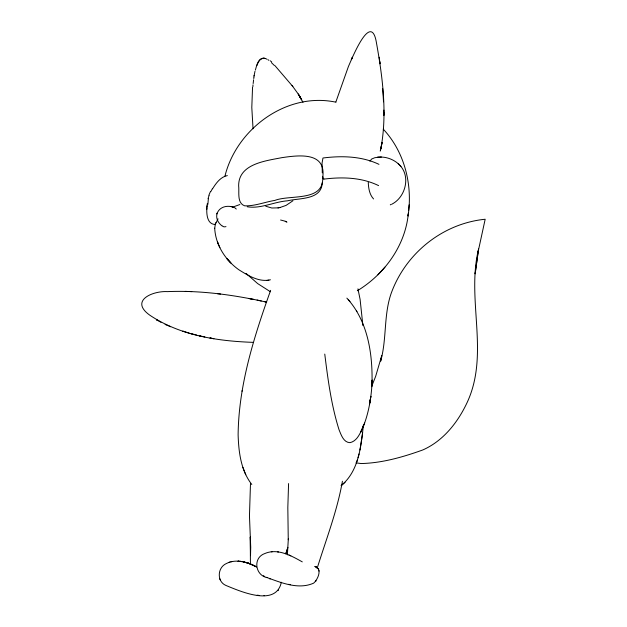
<?xml version="1.0" encoding="UTF-8"?>
<svg xmlns="http://www.w3.org/2000/svg" width="627" height="627" viewBox="0 0 627 627"><rect width="100%" height="100%" fill="white"/><g stroke="black" fill="none" stroke-linecap="round" stroke-linejoin="round"><path stroke-width="0.94" d="M207.365 203.399C206.299 209.912 205.562 224.317 215.265 224.474L214.755 224.497M266.303 577.302C280.99 582.601 298.287 590.007 313.657 583.141C317.803 579.607 322.701 568.783 314.989 566.479L317.246 567.576L314.989 566.479M250.479 483.77L249.46 515.864L250.722 547.191L250.526 555.671L250.283 536.978L250.424 564.472M408.451 212.569L408.036 216.025C412.856 185.31 404.744 152.142 383.277 129.162M231.042 206.565C218.235 204.331 211.236 217.295 221.927 225.861M288.577 483.566L287.824 507.549L288.255 539.737M371.976 384.304C372.822 354.231 368.01 321.071 346.856 298.115M371.85 386.561L372.093 382.204C371.325 397.197 368.903 412.268 363.401 426.282C360.478 432.411 357.461 441.079 349.96 442.662C343.494 442.474 341.104 434.715 339.058 429.801C331.315 405.246 327.921 379.562 324.762 354.083M206.965 207.153L207.075 205.734M206.808 209.402L206.91 208.039M288.334 538.726L287.378 554.864M322.207 182.77C321.659 200.076 299.714 197.881 287.432 200.82C273.928 201.816 260.652 209.05 247.195 206.753M408.663 210.398L409.117 204.888M252.54 87.459L251.803 107.499L253.042 128.801M252.83 86.847L253.018 84.841M216.887 213.18L216.809 213.948M341.221 485.557C358.887 471.057 361.019 446.252 363.409 425.177L363.245 426.822M408.295 213.791C405.254 245.729 384.375 274.391 357.327 290.763M253.151 83.54L253.606 79.778M342.42 481.222C337.177 511.17 325.993 539.706 317.066 568.618M362.68 432.591L359.945 450.037M270.629 290.348C254.021 336.824 238.628 385.096 238.119 434.895C238.668 452.083 240.893 470.524 251.803 484.483M253.778 78.579L253.951 77.411M369.507 404.619L370.471 398.803M253.872 76.996L254.97 71.321M254.053 75.961L254.147 75.412M281.335 582.248C276.076 607.367 240.016 591.198 225.838 585.414C216.613 581.441 217.42 567.466 226.3 563.571C235.956 558.602 247.54 561.972 256.506 566.894L249.154 563.508L252.462 564.833M380.863 148.615L382.039 142.588L380.863 148.615C387.51 113.048 382.486 76.282 376.129 41.029C370.816 14.194 354.498 53.224 351.308 59.706L352.437 57.253L348.432 66.47L335.892 101.895M242.006 391.279L242.147 390.597M208.36 198.587L207.882 204.378M224.952 176.085C236.708 128.613 286.923 91.699 335.986 102.201M255.361 70.114C256.686 65.78 257.721 59.063 263.113 58.186A17.376 10.032 -81.5 0 1 265.26 58.554M380.205 151.131L380.95 148.278L380.479 150.033M358.041 457.702L359.044 453.956M218.039 218.854L215.296 224.27L214.716 228.487M356.418 462.836L357.555 459.301M285.802 553.813L287.911 547.34M285.896 553.516L287.652 548.131M215.155 224.67L215.39 223.98M364.648 423.076L360.478 432.638L361.897 429.707M215.712 223.181L215.931 222.624M371.513 386.741L375.636 376.412L381.733 355.666L380.675 361.121C386.906 338.933 383.559 315.193 391.17 293.373C405.598 253.355 442.631 223.471 485.173 219.246L478.158 251.56L475.141 273.85L478.589 249.029C466.167 299.549 489.765 353.307 467.311 402.142C458.055 422.112 443.414 440.852 422.849 449.935C403.067 457.044 382.329 463.032 361.199 463.549L355.964 462.851M257.728 63.546L258.003 62.951M258.277 62.386L259.312 60.694M212.553 188.79C216.049 183.225 220.492 176.932 227.35 175.599M369.914 161.155L371.67 159.007L374.272 157.965M278.537 589.936L278.067 590.618M259.468 60.482L260.432 59.432M377.932 274.798L384.931 267.157M378.967 164.345C361.622 156.092 341.699 155.629 322.96 158.004L322.051 163.177L322.286 172.887M322.701 176.399L323.195 178.538L323.916 178.899M341.19 485.58L345.069 482.281M292.927 200.765L286.1 205.382L279.791 207.6M260.605 59.291L262.995 58.209A13.269 7.657 -81.1 0 1 263.599 58.178A16.326 9.421 -81.1 0 1 264.876 58.327M390.292 204.857L391.068 204.378M391.804 204.206C405.371 197.419 410.92 176.681 399.861 165.34M232.28 207.255L239.875 204.535M229.952 562.043L228.526 562.529M225.986 226.66L224.011 226.872L222.35 225.994M374.875 157.706L379.045 157.111M214.7 228.197C215.531 244.898 225.414 260.244 238.871 269.775C248.08 275.504 259.123 282.534 270.441 279.783M231.01 561.761L232.593 561.439M265.715 206.22L271.781 208.007L278.419 207.858M277.996 207.945L280.347 207.49M267.094 280.465L268.865 280.136M302.285 561.878C291.179 555.687 277.604 547.959 264.68 553.594C252.744 557.818 255.087 575.155 266.984 577.624M323.673 179.142C342.068 176.806 361.661 177.3 378.598 185.623M271.248 551.799L272.424 551.705M263.967 595.634L264.586 595.603M379.766 157.079C387.745 156.758 395.786 160.402 400.959 166.461M214.426 224.505L214.818 224.49M377.478 157.189L381.404 157.001M253.034 342.35C217.287 341.135 179.745 335.398 149.579 315.036C129.475 300.498 152.886 290.732 167.448 291.626C198.947 290.277 230.493 294.471 261.263 300.96M191.729 291.626L185.302 291.367M239.82 561.306L241.716 561.573L237.931 561.157L238.722 561.22M217.436 293.71L220.524 294.055M258.943 595.399L257.211 595.18M278.521 551.987L277.385 551.846M231.535 206.644L234.804 207.764L236.269 209.05M230.375 206.463L232.139 206.73M213.925 338.721L209.927 338.008L213.196 338.596M251.129 298.891L248.668 298.428L253.661 299.377M257.094 300.082L266.436 302.12M288.585 584.309L290.411 584.701M204.872 336.989L199.198 335.711L200.46 335.994M264.79 301.744L266.647 302.175M196.76 335.124L190.475 333.462L191.815 333.815M286.03 221.872L286.97 222.13M189.229 333.117L182.825 331.174L184.126 331.573M248.888 563.422L247.203 562.874L249.805 563.744L248.182 563.179M269.32 578.619L270.174 578.956M170.63 326.753L165.113 324.339L166.163 324.794M289.133 555.067L290.826 555.851M251.976 564.621L256.286 566.761M157.244 320.217L156.382 319.739L160.974 322.294M263.324 575.719L264.766 576.534M270.409 291.727L257.673 283.592L246.058 273.396M267.972 59.722L268.889 60.31M271.53 62.739L274.273 65.396M274.932 65.623L292.848 86.534M398.216 163.647L399.36 164.823M348.244 299.541L349.952 301.54M373.559 198.939C369.428 194.503 368.504 188.163 368.261 182.347M292.057 85.507L298.209 93.987L302.99 102.295M356.606 311.031L356.928 311.588M219.881 247.696L217.475 242.046L218.306 244.013M219.763 578.823L220.226 579.912M242.884 467.374L245.745 474.764M357.946 288.867L360.102 299.416L362.892 325.57M379.178 57.229L380.017 63.782L379.696 61.234M382.689 88.579L383.528 101.809M383.889 110.086L383.936 115.313L383.912 112.46M319.025 570.554L319.025 571.119M270.268 60.795A78.493 42.73 -89.7 0 1 271.726 61.995M265.276 58.491A27.98 16.177 -80.9 0 1 266.953 59.22M256.898 65.529A19.617 11.451 -81.8 0 1 257.282 64.471M210.876 191.525A36.374 17.133 -41.3 0 1 212.334 188.813M208.948 195.169A37.604 17.18 -42.1 0 1 210.453 191.643M208.093 198.72A37.526 16.537 -43.2 0 1 209.097 195.428M280.59 220.022A37.322 5.925 12.7 0 1 285.489 221.284M285.254 221.362A37.111 5.753 12.7 0 1 286.578 221.723M322.717 177.739C323.689 201.972 290.113 194.456 274.885 200.405C264.798 202.035 254.985 206.165 244.679 205.836C236.802 202.983 239.404 192.426 238.652 185.874C238.432 163.929 265.378 160.912 281.821 157.667C298.852 155.151 326.487 151.554 322.717 177.739M372.172 380.174L371.991 384.226L372.172 380.174M370.831 396.366L369.961 402.032L370.831 396.366M315.89 580.861L315.561 581.339L315.89 580.861M241.513 561.549L240.635 561.408L242.539 561.714L241.513 561.549M244.405 562.129L243.417 561.886L247.971 563.117L244.405 562.129M317.748 567.944L317.748 567.944M228.032 259.852L226.708 258.395L230.901 263.026L228.032 259.852M318.657 569.002L318.383 568.587L318.657 569.002M298.922 95.132L298.209 93.987L300.309 97.381L298.922 95.132M301.132 98.839L299.69 96.346L301.665 99.764L301.132 98.839M319.01 570.366L319.01 570.366"/></g></svg>
